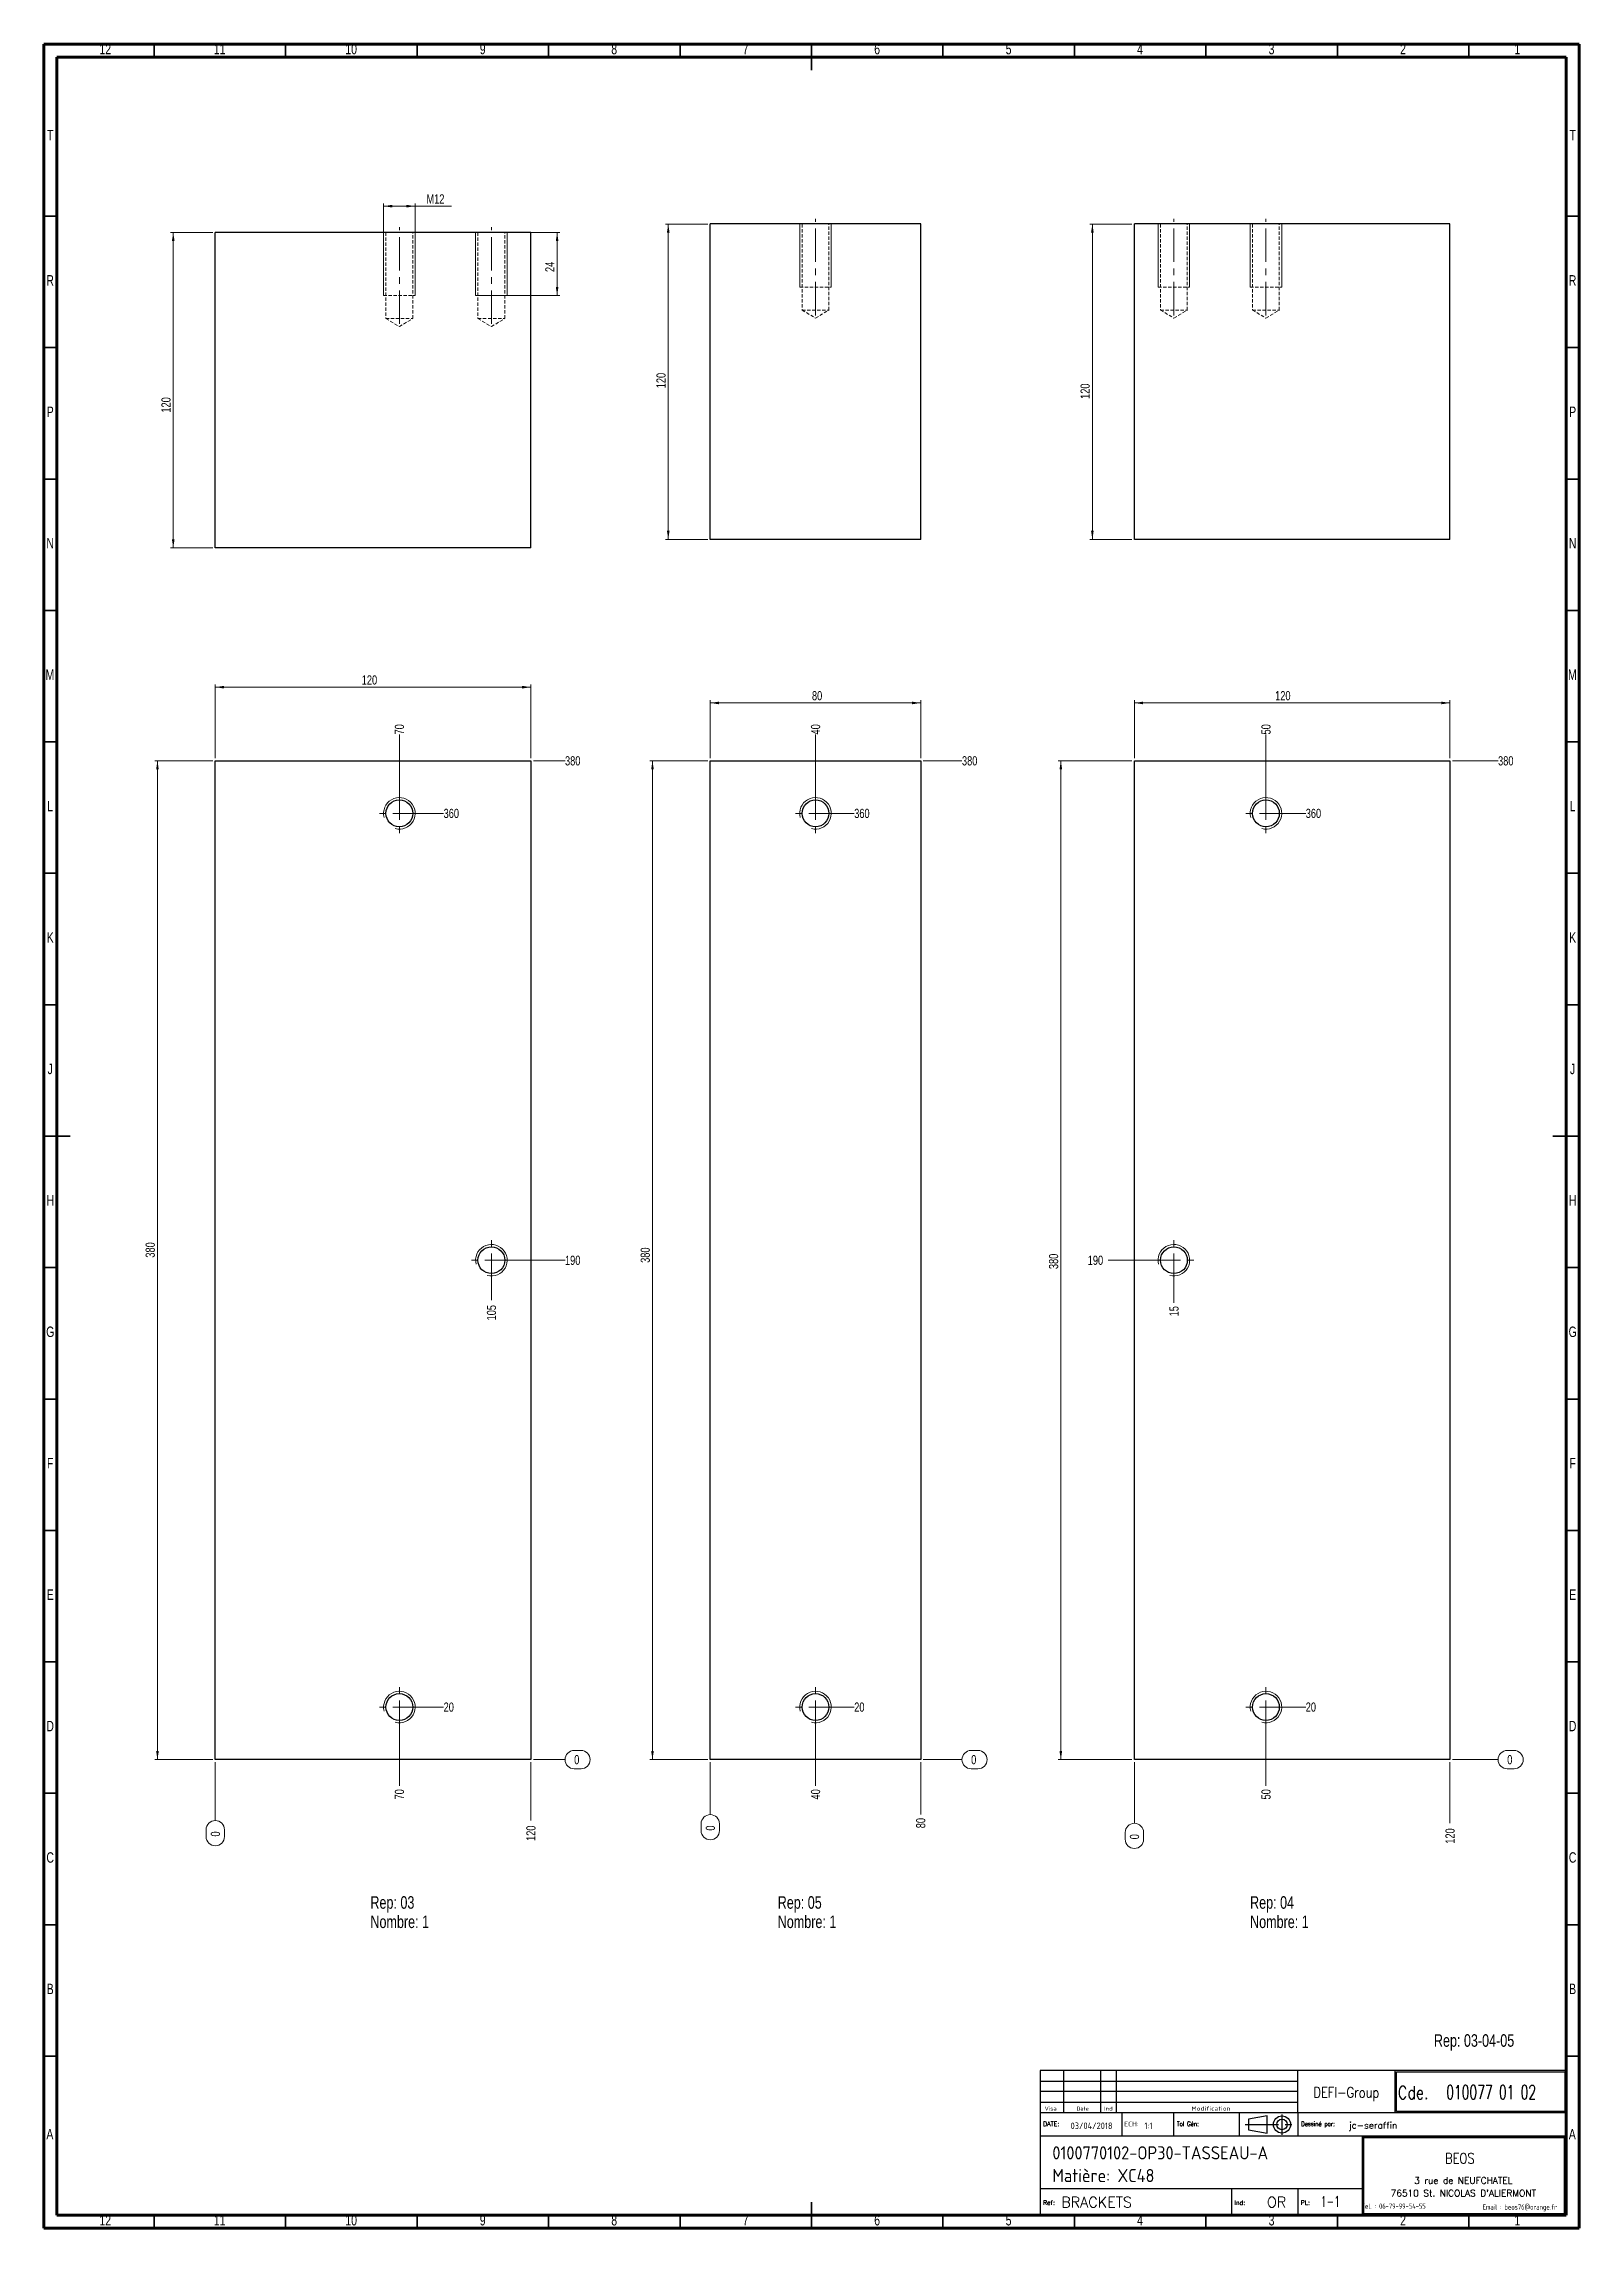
# Model space of a CAD drawing. Header units: millimetres. Extents: x 5 to 589, y 5 to 836.
import ezdxf

# ---------------------------------------------------------------- set-up
doc = ezdxf.new("R2010")
doc.units = ezdxf.units.MM
doc.linetypes.add('CENTERX2', pattern=[20.32, 12.7, -2.54, 2.54, -2.54])
doc.linetypes.add('HIDDEN', pattern=[1.905, 1.27, -0.635])
doc.layers.add('DIMENSIONS', color=176, linetype='Continuous')
doc.styles.add('SLDTEXTSTYLE0', font='TXT', dxfattribs={"width": 0.75})
doc.styles.add('SLDTEXTSTYLE1', font='ISOCP')
doc.styles.add('SLDTEXTSTYLE10', font='ISOCP', dxfattribs={"width": 1.147311})
doc.styles.add('SLDTEXTSTYLE11', font='ISOCP', dxfattribs={"width": 1.385904})
doc.styles.add('SLDTEXTSTYLE12', font='ISOCP', dxfattribs={"width": 1.246461})
doc.styles.add('SLDTEXTSTYLE13', font='ROMAND')
doc.styles.add('SLDTEXTSTYLE2', font='ROMANT', dxfattribs={"width": 0.8})
doc.styles.add('SLDTEXTSTYLE3', font='ISOCP', dxfattribs={"width": 0.8})
doc.styles.add('SLDTEXTSTYLE4', font='ROMANS', dxfattribs={"width": 0.8})
doc.styles.add('SLDTEXTSTYLE5', font='ROMANT')
doc.styles.add('SLDTEXTSTYLE6', font='ROMANS')
doc.styles.add('SLDTEXTSTYLE7', font='ROMANT', dxfattribs={"width": 0.65})
doc.styles.add('SLDTEXTSTYLE8', font='ISOCP', dxfattribs={"width": 1.446157})
doc.styles.add('SLDTEXTSTYLE9', font='ISOCP', dxfattribs={"width": 1.294402})
doc.dimstyles.new('SLDDIMSTYLE0', dxfattribs={"dimtxt": 3.5, "dimasz": 3.302, "dimexe": 0, "dimexo": 0.0625, "dimgap": 0.875, "dimtad": 0, "dimtih": 1, "dimtoh": 1, "dimdec": 0, "dimrnd": 1e-09, "dimdsep": 46, "dimtxsty": 'SLDTEXTSTYLE0', "dimblk1": 'NONE', "dimblk2": 'NONE', "dimsah": 1, "dimcen": 0.09, "dimadec": 0, "dimazin": 2, "dimtfac": 1, "dimtdec": 0, "dimtofl": 0, "dimtmove": 0, "dimatfit": 3, "dimldrblk": 'NONE', "dimfxl": 1, "dimfrac": 2, "dimtolj": 1, "dimtzin": 12, "dimarcsym": 0})
doc.dimstyles.new('SLDDIMSTYLE1', dxfattribs={"dimtxt": 3.5, "dimasz": 3.302, "dimexe": 0, "dimexo": 0.0625, "dimgap": 0.875, "dimtad": 0, "dimtih": 1, "dimtoh": 1, "dimrnd": 1e-09, "dimzin": 12, "dimdsep": 46, "dimtxsty": 'SLDTEXTSTYLE0', "dimblk1": 'NONE', "dimblk2": 'NONE', "dimsah": 1, "dimcen": 0.09, "dimadec": 0, "dimazin": 3, "dimtfac": 1, "dimtofl": 0, "dimtmove": 0, "dimatfit": 3, "dimldrblk": 'NONE', "dimfxl": 1, "dimfrac": 2, "dimtolj": 1, "dimtzin": 12, "dimarcsym": 0})
doc.dimstyles.new('SLDDIMSTYLE2', dxfattribs={"dimtxt": 3.5, "dimasz": 3.302, "dimexe": 0, "dimexo": 0.0625, "dimgap": 0.875, "dimtad": 1, "dimrnd": 1e-09, "dimzin": 12, "dimdsep": 46, "dimtxsty": 'SLDTEXTSTYLE0', "dimsah": 1, "dimcen": 0.09, "dimadec": 0, "dimazin": 3, "dimtfac": 1, "dimtofl": 0, "dimtmove": 0, "dimatfit": 3, "dimfxl": 1, "dimfrac": 2, "dimtolj": 1, "dimtzin": 12, "dimarcsym": 0})

# ---------------------------------------------------------------- blocks, each defined once
blk = doc.blocks.new('SW_NOTE_0')
at = {"color": 0, "linetype": 'Continuous', "lineweight": 0, "char_height": 4.763, "attachment_point": 1, "style": 'SLDTEXTSTYLE0'}
for s, insert in [('Rep: 03', (0, 6.14)), ('Nombre: 1', (0, -1.21))]:
    blk.add_mtext(s, dxfattribs=dict(at, insert=insert))
blk = doc.blocks.new('SW_NOTE_1')
at = {"color": 0, "linetype": 'Continuous', "lineweight": 0, "char_height": 4.763, "attachment_point": 1, "style": 'SLDTEXTSTYLE0'}
for s, insert in [('Rep: 04', (0, 6.14)), ('Nombre: 1', (0, -1.21))]:
    blk.add_mtext(s, dxfattribs=dict(at, insert=insert))
blk = doc.blocks.new('SW_NOTE_2')
at = {"color": 0, "linetype": 'Continuous', "lineweight": 0, "char_height": 4.763, "attachment_point": 1, "style": 'SLDTEXTSTYLE0'}
for s, insert in [('Rep: 05', (0, 6.14)), ('Nombre: 1', (0, -1.21))]:
    blk.add_mtext(s, dxfattribs=dict(at, insert=insert))
blk = doc.blocks.new('_D')
at = {"color": 7, "linetype": 'Continuous', "lineweight": 18}
for p, q in [((70.26, 182.31), (70.26, 160.12)), ((66.77, 154.04), (66.77, 156.63)), ((73.75, 156.63), (73.75, 154.04))]:
    blk.add_line(p, q, dxfattribs=at)
for centre, start, end in [((70.26, 156.63), 0, 180), ((70.26, 154.04), 180, 0)]:
    blk.add_arc(centre, 3.49, start, end, dxfattribs=at)
at = {"color": 7, "linetype": 'Continuous', "lineweight": 18, "insert": (68.53, 154.04), "char_height": 3.5, "attachment_point": 1, "rotation": 90, "style": 'SLDTEXTSTYLE0'}
blk.add_mtext('0', dxfattribs=at)
blk = doc.blocks.new('_None')
blk = doc.blocks.new('_D_1')
at = {"color": 7, "linetype": 'Continuous', "lineweight": 18}
blk.add_line((140.26, 202.31), (140.26, 173.31), dxfattribs=at)
at = {"color": 7, "linetype": 'Continuous', "lineweight": 18, "insert": (138.53, 168.14), "char_height": 3.5, "attachment_point": 1, "rotation": 90, "style": 'SLDTEXTSTYLE0'}
blk.add_mtext('70', dxfattribs=at)
blk = doc.blocks.new('_D_2')
at = {"color": 7, "linetype": 'Continuous', "lineweight": 18}
blk.add_line((140.26, 544.31), (140.26, 573.31), dxfattribs=at)
at = {"color": 7, "linetype": 'Continuous', "lineweight": 18, "insert": (138.53, 573.31), "char_height": 3.5, "attachment_point": 1, "rotation": 90, "style": 'SLDTEXTSTYLE0'}
blk.add_mtext('70', dxfattribs=at)
blk = doc.blocks.new('_D_3')
at = {"color": 7, "linetype": 'Continuous', "lineweight": 18}
blk.add_line((175.26, 372.31), (175.26, 358.15), dxfattribs=at)
at = {"color": 7, "linetype": 'Continuous', "lineweight": 18, "insert": (173.53, 350.39), "char_height": 3.5, "attachment_point": 1, "rotation": 90, "style": 'SLDTEXTSTYLE0'}
blk.add_mtext('105', dxfattribs=at)
blk = doc.blocks.new('_D_4')
at = {"color": 7, "linetype": 'Continuous', "lineweight": 18}
blk.add_line((190.26, 182.31), (190.26, 160.12), dxfattribs=at)
at = {"color": 7, "linetype": 'Continuous', "lineweight": 18, "insert": (188.53, 152.36), "char_height": 3.5, "attachment_point": 1, "rotation": 90, "style": 'SLDTEXTSTYLE0'}
blk.add_mtext('120', dxfattribs=at)
blk = doc.blocks.new('_D_5')
at = {"color": 7, "linetype": 'Continuous', "lineweight": 18}
for p, q in [((191.26, 183.31), (203.26, 183.31)), ((206.75, 186.8), (209.34, 186.8)), ((209.34, 179.82), (206.75, 179.82))]:
    blk.add_line(p, q, dxfattribs=at)
for centre, start, end in [((206.75, 183.31), 90, 270), ((209.34, 183.31), 270, 90)]:
    blk.add_arc(centre, 3.49, start, end, dxfattribs=at)
at = {"color": 7, "linetype": 'Continuous', "lineweight": 18, "insert": (206.75, 185.04), "char_height": 3.5, "attachment_point": 1, "style": 'SLDTEXTSTYLE0'}
blk.add_mtext('0', dxfattribs=at)
blk = doc.blocks.new('_D_6')
at = {"color": 7, "linetype": 'Continuous', "lineweight": 18}
blk.add_line((141.26, 203.31), (157.09, 203.31), dxfattribs=at)
at = {"color": 7, "linetype": 'Continuous', "lineweight": 18, "insert": (157.09, 205.04), "char_height": 3.5, "attachment_point": 1, "style": 'SLDTEXTSTYLE0'}
blk.add_mtext('20', dxfattribs=at)
blk = doc.blocks.new('_D_7')
at = {"color": 7, "linetype": 'Continuous', "lineweight": 18}
blk.add_line((176.26, 373.31), (203.26, 373.31), dxfattribs=at)
at = {"color": 7, "linetype": 'Continuous', "lineweight": 18, "insert": (203.26, 375.04), "char_height": 3.5, "attachment_point": 1, "style": 'SLDTEXTSTYLE0'}
blk.add_mtext('190', dxfattribs=at)
blk = doc.blocks.new('_D_8')
at = {"color": 7, "linetype": 'Continuous', "lineweight": 18}
blk.add_line((141.26, 543.31), (157.09, 543.31), dxfattribs=at)
at = {"color": 7, "linetype": 'Continuous', "lineweight": 18, "insert": (157.09, 545.04), "char_height": 3.5, "attachment_point": 1, "style": 'SLDTEXTSTYLE0'}
blk.add_mtext('360', dxfattribs=at)
blk = doc.blocks.new('_D_9')
at = {"color": 7, "linetype": 'Continuous', "lineweight": 18}
blk.add_line((191.26, 563.31), (203.26, 563.31), dxfattribs=at)
at = {"color": 7, "linetype": 'Continuous', "lineweight": 18, "insert": (203.26, 565.04), "char_height": 3.5, "attachment_point": 1, "style": 'SLDTEXTSTYLE0'}
blk.add_mtext('380', dxfattribs=at)
blk = doc.blocks.new('_D_10')
at = {"color": 7, "linetype": 'Continuous', "lineweight": 18}
for p, q in [((70.26, 564.31), (70.26, 592.31)), ((70.26, 591.31), (190.26, 591.31)), ((190.26, 564.31), (190.26, 592.31))]:
    blk.add_line(p, q, dxfattribs=at)
for points in [[(70.26, 591.31), (73.56, 590.8), (73.56, 591.82)], [(190.26, 591.31), (186.96, 591.82), (186.96, 590.8)]]:
    blk.add_solid(points, dxfattribs=at)
at = {"color": 7, "linetype": 'Continuous', "lineweight": 18, "insert": (125.95, 595.82), "char_height": 3.5, "attachment_point": 1, "style": 'SLDTEXTSTYLE0'}
blk.add_mtext('120', dxfattribs=at)
blk = doc.blocks.new('_D_11')
at = {"color": 7, "linetype": 'Continuous', "lineweight": 18}
for p, q in [((69.26, 563.31), (47.26, 563.31)), ((48.26, 183.31), (48.26, 563.31)), ((69.26, 183.31), (47.26, 183.31))]:
    blk.add_line(p, q, dxfattribs=at)
for points in [[(48.26, 563.31), (47.75, 560.01), (48.77, 560.01)], [(48.26, 183.31), (48.77, 186.61), (47.75, 186.61)]]:
    blk.add_solid(points, dxfattribs=at)
at = {"color": 7, "linetype": 'Continuous', "lineweight": 18, "insert": (43.75, 374.27), "char_height": 3.5, "attachment_point": 1, "rotation": 90, "style": 'SLDTEXTSTYLE0'}
blk.add_mtext('380', dxfattribs=at)
blk = doc.blocks.new('SW_CENTERMARKSYMBOL_0')
at = {"color": 0, "linetype": 'Continuous', "lineweight": 0}
for p, q in [((-5, 0), (-7.6, 0)), ((0, 0), (-2.5, 0)), ((0, 5), (0, 7.6)), ((0, 0), (0, 2.5)), ((0, 0), (0, -2.5)), ((0, 0), (2.5, 0)), ((5, 0), (7.6, 0)), ((0, -5), (0, -7.6))]:
    blk.add_line(p, q, dxfattribs=at)
blk = doc.blocks.new('SW_CENTERMARKSYMBOL_1')
at = {"color": 0, "linetype": 'Continuous', "lineweight": 0}
for p, q in [((-5, 0), (-7.6, 0)), ((0, 0), (-2.5, 0)), ((0, 5), (0, 7.6)), ((0, 0), (0, 2.5)), ((0, 0), (0, -2.5)), ((0, 0), (2.5, 0)), ((5, 0), (7.6, 0)), ((0, -5), (0, -7.6))]:
    blk.add_line(p, q, dxfattribs=at)
blk = doc.blocks.new('SW_CENTERMARKSYMBOL_2')
at = {"color": 0, "linetype": 'Continuous', "lineweight": 0}
for p, q in [((-5, 0), (-7.6, 0)), ((0, 0), (-2.5, 0)), ((0, 5), (0, 7.6)), ((0, 0), (0, 2.5)), ((0, 0), (0, -2.5)), ((0, 0), (2.5, 0)), ((5, 0), (7.6, 0)), ((0, -5), (0, -7.6))]:
    blk.add_line(p, q, dxfattribs=at)
blk = doc.blocks.new('_D_12')
at = {"color": 7, "linetype": 'Continuous', "lineweight": 18}
for p, q in [((419.82, 182.31), (419.82, 159.07)), ((416.33, 152.99), (416.33, 155.58)), ((423.31, 155.58), (423.31, 152.99))]:
    blk.add_line(p, q, dxfattribs=at)
for centre, start, end in [((419.82, 155.58), 0, 180), ((419.82, 152.99), 180, 0)]:
    blk.add_arc(centre, 3.49, start, end, dxfattribs=at)
at = {"color": 7, "linetype": 'Continuous', "lineweight": 18, "insert": (418.09, 152.99), "char_height": 3.5, "attachment_point": 1, "rotation": 90, "style": 'SLDTEXTSTYLE0'}
blk.add_mtext('0', dxfattribs=at)
blk = doc.blocks.new('_D_13')
at = {"color": 7, "linetype": 'Continuous', "lineweight": 18}
blk.add_line((434.82, 372.31), (434.82, 357.11), dxfattribs=at)
at = {"color": 7, "linetype": 'Continuous', "lineweight": 18, "insert": (433.09, 351.94), "char_height": 3.5, "attachment_point": 1, "rotation": 90, "style": 'SLDTEXTSTYLE0'}
blk.add_mtext('15', dxfattribs=at)
blk = doc.blocks.new('_D_14')
at = {"color": 7, "linetype": 'Continuous', "lineweight": 18}
blk.add_line((469.82, 202.31), (469.82, 173.31), dxfattribs=at)
at = {"color": 7, "linetype": 'Continuous', "lineweight": 18, "insert": (468.09, 168.14), "char_height": 3.5, "attachment_point": 1, "rotation": 90, "style": 'SLDTEXTSTYLE0'}
blk.add_mtext('50', dxfattribs=at)
blk = doc.blocks.new('_D_15')
at = {"color": 7, "linetype": 'Continuous', "lineweight": 18}
blk.add_line((469.82, 544.31), (469.82, 573.31), dxfattribs=at)
at = {"color": 7, "linetype": 'Continuous', "lineweight": 18, "insert": (468.09, 573.31), "char_height": 3.5, "attachment_point": 1, "rotation": 90, "style": 'SLDTEXTSTYLE0'}
blk.add_mtext('50', dxfattribs=at)
blk = doc.blocks.new('_D_16')
at = {"color": 7, "linetype": 'Continuous', "lineweight": 18}
blk.add_line((539.82, 182.31), (539.82, 159.07), dxfattribs=at)
at = {"color": 7, "linetype": 'Continuous', "lineweight": 18, "insert": (538.09, 151.31), "char_height": 3.5, "attachment_point": 1, "rotation": 90, "style": 'SLDTEXTSTYLE0'}
blk.add_mtext('120', dxfattribs=at)
blk = doc.blocks.new('_D_17')
at = {"color": 7, "linetype": 'Continuous', "lineweight": 18}
for p, q in [((540.82, 183.31), (558.11, 183.31)), ((561.6, 186.8), (564.19, 186.8)), ((564.19, 179.82), (561.6, 179.82))]:
    blk.add_line(p, q, dxfattribs=at)
for centre, start, end in [((561.6, 183.31), 90, 270), ((564.19, 183.31), 270, 90)]:
    blk.add_arc(centre, 3.49, start, end, dxfattribs=at)
at = {"color": 7, "linetype": 'Continuous', "lineweight": 18, "insert": (561.6, 185.04), "char_height": 3.5, "attachment_point": 1, "style": 'SLDTEXTSTYLE0'}
blk.add_mtext('0', dxfattribs=at)
blk = doc.blocks.new('_D_18')
at = {"color": 7, "linetype": 'Continuous', "lineweight": 18}
blk.add_line((470.82, 203.31), (484.96, 203.31), dxfattribs=at)
at = {"color": 7, "linetype": 'Continuous', "lineweight": 18, "insert": (484.96, 205.04), "char_height": 3.5, "attachment_point": 1, "style": 'SLDTEXTSTYLE0'}
blk.add_mtext('20', dxfattribs=at)
blk = doc.blocks.new('_D_19')
at = {"color": 7, "linetype": 'Continuous', "lineweight": 18}
blk.add_line((433.82, 373.31), (409.82, 373.31), dxfattribs=at)
at = {"color": 7, "linetype": 'Continuous', "lineweight": 18, "insert": (402.06, 375.04), "char_height": 3.5, "attachment_point": 1, "style": 'SLDTEXTSTYLE0'}
blk.add_mtext('190', dxfattribs=at)
blk = doc.blocks.new('_D_20')
at = {"color": 7, "linetype": 'Continuous', "lineweight": 18}
blk.add_line((470.82, 543.31), (484.96, 543.31), dxfattribs=at)
at = {"color": 7, "linetype": 'Continuous', "lineweight": 18, "insert": (484.96, 545.04), "char_height": 3.5, "attachment_point": 1, "style": 'SLDTEXTSTYLE0'}
blk.add_mtext('360', dxfattribs=at)
blk = doc.blocks.new('_D_21')
at = {"color": 7, "linetype": 'Continuous', "lineweight": 18}
blk.add_line((540.82, 563.31), (558.11, 563.31), dxfattribs=at)
at = {"color": 7, "linetype": 'Continuous', "lineweight": 18, "insert": (558.11, 565.04), "char_height": 3.5, "attachment_point": 1, "style": 'SLDTEXTSTYLE0'}
blk.add_mtext('380', dxfattribs=at)
blk = doc.blocks.new('_D_22')
at = {"color": 7, "linetype": 'Continuous', "lineweight": 18}
for p, q in [((419.82, 564.31), (419.82, 586.31)), ((419.82, 585.31), (539.82, 585.31)), ((539.82, 564.31), (539.82, 586.31))]:
    blk.add_line(p, q, dxfattribs=at)
for points in [[(419.82, 585.31), (423.12, 584.8), (423.12, 585.82)], [(539.82, 585.31), (536.52, 585.82), (536.52, 584.8)]]:
    blk.add_solid(points, dxfattribs=at)
at = {"color": 7, "linetype": 'Continuous', "lineweight": 18, "insert": (473.33, 589.82), "char_height": 3.5, "attachment_point": 1, "style": 'SLDTEXTSTYLE0'}
blk.add_mtext('120', dxfattribs=at)
blk = doc.blocks.new('_D_23')
at = {"color": 7, "linetype": 'Continuous', "lineweight": 18}
for p, q in [((418.82, 563.31), (390.82, 563.31)), ((391.82, 183.31), (391.82, 563.31)), ((418.82, 183.31), (390.82, 183.31))]:
    blk.add_line(p, q, dxfattribs=at)
for points in [[(391.82, 563.31), (391.31, 560.01), (392.33, 560.01)], [(391.82, 183.31), (392.33, 186.61), (391.31, 186.61)]]:
    blk.add_solid(points, dxfattribs=at)
at = {"color": 7, "linetype": 'Continuous', "lineweight": 18, "insert": (387.31, 369.93), "char_height": 3.5, "attachment_point": 1, "rotation": 90, "style": 'SLDTEXTSTYLE0'}
blk.add_mtext('380', dxfattribs=at)
blk = doc.blocks.new('SW_CENTERMARKSYMBOL_3')
at = {"color": 0, "linetype": 'Continuous', "lineweight": 0}
for p, q in [((-5, 0), (-7.6, 0)), ((0, 0), (-2.5, 0)), ((0, 5), (0, 7.6)), ((0, 0), (0, 2.5)), ((0, 0), (0, -2.5)), ((0, 0), (2.5, 0)), ((5, 0), (7.6, 0)), ((0, -5), (0, -7.6))]:
    blk.add_line(p, q, dxfattribs=at)
blk = doc.blocks.new('SW_CENTERMARKSYMBOL_4')
at = {"color": 0, "linetype": 'Continuous', "lineweight": 0}
for p, q in [((-5, 0), (-7.6, 0)), ((0, 0), (-2.5, 0)), ((0, 5), (0, 7.6)), ((0, 0), (0, 2.5)), ((0, 0), (0, -2.5)), ((0, 0), (2.5, 0)), ((5, 0), (7.6, 0)), ((0, -5), (0, -7.6))]:
    blk.add_line(p, q, dxfattribs=at)
blk = doc.blocks.new('SW_CENTERMARKSYMBOL_5')
at = {"color": 0, "linetype": 'Continuous', "lineweight": 0}
for p, q in [((-5, 0), (-7.6, 0)), ((0, 0), (-2.5, 0)), ((0, 5), (0, 7.6)), ((0, 0), (0, 2.5)), ((0, 0), (0, -2.5)), ((0, 0), (2.5, 0)), ((5, 0), (7.6, 0)), ((0, -5), (0, -7.6))]:
    blk.add_line(p, q, dxfattribs=at)
blk = doc.blocks.new('_D_24')
at = {"color": 7, "linetype": 'Continuous', "lineweight": 18}
for p, q in [((258.52, 182.31), (258.52, 162.38)), ((255.04, 156.3), (255.04, 158.89)), ((262.01, 158.89), (262.01, 156.3))]:
    blk.add_line(p, q, dxfattribs=at)
for centre, start, end in [((258.52, 158.89), 0, 180), ((258.52, 156.3), 180, 0)]:
    blk.add_arc(centre, 3.49, start, end, dxfattribs=at)
at = {"color": 7, "linetype": 'Continuous', "lineweight": 18, "insert": (256.79, 156.3), "char_height": 3.5, "attachment_point": 1, "rotation": 90, "style": 'SLDTEXTSTYLE0'}
blk.add_mtext('0', dxfattribs=at)
blk = doc.blocks.new('_D_25')
at = {"color": 7, "linetype": 'Continuous', "lineweight": 18}
blk.add_line((298.52, 202.31), (298.52, 173.31), dxfattribs=at)
at = {"color": 7, "linetype": 'Continuous', "lineweight": 18, "insert": (296.79, 168.14), "char_height": 3.5, "attachment_point": 1, "rotation": 90, "style": 'SLDTEXTSTYLE0'}
blk.add_mtext('40', dxfattribs=at)
blk = doc.blocks.new('_D_26')
at = {"color": 7, "linetype": 'Continuous', "lineweight": 18}
blk.add_line((298.52, 544.31), (298.52, 573.31), dxfattribs=at)
at = {"color": 7, "linetype": 'Continuous', "lineweight": 18, "insert": (296.79, 573.31), "char_height": 3.5, "attachment_point": 1, "rotation": 90, "style": 'SLDTEXTSTYLE0'}
blk.add_mtext('40', dxfattribs=at)
blk = doc.blocks.new('_D_27')
at = {"color": 7, "linetype": 'Continuous', "lineweight": 18}
blk.add_line((338.52, 182.31), (338.52, 162.38), dxfattribs=at)
at = {"color": 7, "linetype": 'Continuous', "lineweight": 18, "insert": (336.79, 157.2), "char_height": 3.5, "attachment_point": 1, "rotation": 90, "style": 'SLDTEXTSTYLE0'}
blk.add_mtext('80', dxfattribs=at)
blk = doc.blocks.new('_D_28')
at = {"color": 7, "linetype": 'Continuous', "lineweight": 18}
for p, q in [((339.52, 183.31), (354.23, 183.31)), ((357.72, 186.8), (360.3, 186.8)), ((360.3, 179.82), (357.72, 179.82))]:
    blk.add_line(p, q, dxfattribs=at)
for centre, start, end in [((357.72, 183.31), 90, 270), ((360.3, 183.31), 270, 90)]:
    blk.add_arc(centre, 3.49, start, end, dxfattribs=at)
at = {"color": 7, "linetype": 'Continuous', "lineweight": 18, "insert": (357.72, 185.04), "char_height": 3.5, "attachment_point": 1, "style": 'SLDTEXTSTYLE0'}
blk.add_mtext('0', dxfattribs=at)
blk = doc.blocks.new('_D_29')
at = {"color": 7, "linetype": 'Continuous', "lineweight": 18}
blk.add_line((299.52, 203.31), (313.24, 203.31), dxfattribs=at)
at = {"color": 7, "linetype": 'Continuous', "lineweight": 18, "insert": (313.24, 205.04), "char_height": 3.5, "attachment_point": 1, "style": 'SLDTEXTSTYLE0'}
blk.add_mtext('20', dxfattribs=at)
blk = doc.blocks.new('_D_30')
at = {"color": 7, "linetype": 'Continuous', "lineweight": 18}
blk.add_line((299.52, 543.31), (313.24, 543.31), dxfattribs=at)
at = {"color": 7, "linetype": 'Continuous', "lineweight": 18, "insert": (313.24, 545.04), "char_height": 3.5, "attachment_point": 1, "style": 'SLDTEXTSTYLE0'}
blk.add_mtext('360', dxfattribs=at)
blk = doc.blocks.new('_D_31')
at = {"color": 7, "linetype": 'Continuous', "lineweight": 18}
blk.add_line((339.52, 563.31), (354.23, 563.31), dxfattribs=at)
at = {"color": 7, "linetype": 'Continuous', "lineweight": 18, "insert": (354.23, 565.04), "char_height": 3.5, "attachment_point": 1, "style": 'SLDTEXTSTYLE0'}
blk.add_mtext('380', dxfattribs=at)
blk = doc.blocks.new('_D_32')
at = {"color": 7, "linetype": 'Continuous', "lineweight": 18}
for p, q in [((258.52, 564.31), (258.52, 586.31)), ((258.52, 585.31), (338.52, 585.31)), ((338.52, 564.31), (338.52, 586.31))]:
    blk.add_line(p, q, dxfattribs=at)
for points in [[(258.52, 585.31), (261.83, 584.8), (261.83, 585.82)], [(338.52, 585.31), (335.22, 585.82), (335.22, 584.8)]]:
    blk.add_solid(points, dxfattribs=at)
at = {"color": 7, "linetype": 'Continuous', "lineweight": 18, "insert": (297.18, 589.82), "char_height": 3.5, "attachment_point": 1, "style": 'SLDTEXTSTYLE0'}
blk.add_mtext('80', dxfattribs=at)
blk = doc.blocks.new('_D_33')
at = {"color": 7, "linetype": 'Continuous', "lineweight": 18}
for p, q in [((257.52, 563.31), (235.52, 563.31)), ((236.52, 183.31), (236.52, 563.31)), ((257.52, 183.31), (235.52, 183.31))]:
    blk.add_line(p, q, dxfattribs=at)
for points in [[(236.52, 563.31), (236.02, 560.01), (237.03, 560.01)], [(236.52, 183.31), (237.03, 186.61), (236.02, 186.61)]]:
    blk.add_solid(points, dxfattribs=at)
at = {"color": 7, "linetype": 'Continuous', "lineweight": 18, "insert": (232.01, 372.3), "char_height": 3.5, "attachment_point": 1, "rotation": 90, "style": 'SLDTEXTSTYLE0'}
blk.add_mtext('380', dxfattribs=at)
blk = doc.blocks.new('SW_CENTERMARKSYMBOL_6')
at = {"color": 0, "linetype": 'Continuous', "lineweight": 0}
for p, q in [((-5, 0), (-7.6, 0)), ((0, 0), (-2.5, 0)), ((0, 5), (0, 7.6)), ((0, 0), (0, 2.5)), ((0, 0), (0, -2.5)), ((0, 0), (2.5, 0)), ((5, 0), (7.6, 0)), ((0, -5), (0, -7.6))]:
    blk.add_line(p, q, dxfattribs=at)
blk = doc.blocks.new('SW_CENTERMARKSYMBOL_7')
at = {"color": 0, "linetype": 'Continuous', "lineweight": 0}
for p, q in [((-5, 0), (-7.6, 0)), ((0, 0), (-2.5, 0)), ((0, 5), (0, 7.6)), ((0, 0), (0, 2.5)), ((0, 0), (0, -2.5)), ((0, 0), (2.5, 0)), ((5, 0), (7.6, 0)), ((0, -5), (0, -7.6))]:
    blk.add_line(p, q, dxfattribs=at)
blk = doc.blocks.new('_D_34')
at = {"color": 7, "linetype": 'Continuous', "lineweight": 18}
for p, q in [((257.52, 767.52), (241.52, 767.52)), ((242.52, 647.52), (242.52, 767.52)), ((257.52, 647.52), (241.52, 647.52))]:
    blk.add_line(p, q, dxfattribs=at)
for points in [[(242.52, 767.52), (242.02, 764.22), (243.03, 764.22)], [(242.52, 647.52), (243.03, 650.82), (242.02, 650.82)]]:
    blk.add_solid(points, dxfattribs=at)
at = {"color": 7, "linetype": 'Continuous', "lineweight": 18, "insert": (238.01, 705.04), "char_height": 3.5, "attachment_point": 1, "rotation": 90, "style": 'SLDTEXTSTYLE0'}
blk.add_mtext('120', dxfattribs=at)
blk = doc.blocks.new('_D_35')
at = {"color": 7, "linetype": 'Continuous', "lineweight": 18}
for p, q in [((134.26, 741.31), (134.26, 775.31)), ((134.26, 774.31), (146.26, 774.31)), ((146.26, 741.31), (146.26, 775.31)), ((146.26, 774.31), (160.03, 774.31))]:
    blk.add_line(p, q, dxfattribs=at)
for points in [[(134.26, 774.31), (137.56, 773.8), (137.56, 774.81)], [(146.26, 774.31), (142.96, 774.81), (142.96, 773.8)]]:
    blk.add_solid(points, dxfattribs=at)
at = {"color": 7, "linetype": 'Continuous', "lineweight": 18, "insert": (150.57, 778.82), "char_height": 3.5, "attachment_point": 1, "style": 'SLDTEXTSTYLE0'}
blk.add_mtext('M12', dxfattribs=at)
blk = doc.blocks.new('_D_36')
at = {"color": 7, "linetype": 'Continuous', "lineweight": 18}
for p, q in [((170.26, 764.31), (201.26, 764.31)), ((200.26, 764.31), (200.26, 740.31)), ((170.26, 740.31), (201.26, 740.31))]:
    blk.add_line(p, q, dxfattribs=at)
for points in [[(200.26, 764.31), (199.75, 761), (200.77, 761)], [(200.26, 740.31), (200.77, 743.61), (199.75, 743.61)]]:
    blk.add_solid(points, dxfattribs=at)
at = {"color": 7, "linetype": 'Continuous', "lineweight": 18, "insert": (195.75, 749.25), "char_height": 3.5, "attachment_point": 1, "rotation": 90, "style": 'SLDTEXTSTYLE0'}
blk.add_mtext('24', dxfattribs=at)
blk = doc.blocks.new('_D_37')
at = {"color": 7, "linetype": 'Continuous', "lineweight": 18}
for p, q in [((69.26, 764.31), (53.26, 764.31)), ((54.26, 644.31), (54.26, 764.31)), ((69.26, 644.31), (53.26, 644.31))]:
    blk.add_line(p, q, dxfattribs=at)
for points in [[(54.26, 764.31), (53.75, 761), (54.77, 761)], [(54.26, 644.31), (54.77, 647.61), (53.75, 647.61)]]:
    blk.add_solid(points, dxfattribs=at)
at = {"color": 7, "linetype": 'Continuous', "lineweight": 18, "insert": (49.75, 695.76), "char_height": 3.5, "attachment_point": 1, "rotation": 90, "style": 'SLDTEXTSTYLE0'}
blk.add_mtext('120', dxfattribs=at)
blk = doc.blocks.new('_D_38')
at = {"color": 7, "linetype": 'Continuous', "lineweight": 18}
for p, q in [((418.82, 767.52), (402.82, 767.52)), ((403.82, 647.52), (403.82, 767.52)), ((418.82, 647.52), (402.82, 647.52))]:
    blk.add_line(p, q, dxfattribs=at)
for points in [[(403.82, 767.52), (403.31, 764.22), (404.33, 764.22)], [(403.82, 647.52), (404.33, 650.82), (403.31, 650.82)]]:
    blk.add_solid(points, dxfattribs=at)
at = {"color": 7, "linetype": 'Continuous', "lineweight": 18, "insert": (399.31, 700.98), "char_height": 3.5, "attachment_point": 1, "rotation": 90, "style": 'SLDTEXTSTYLE0'}
blk.add_mtext('120', dxfattribs=at)

msp = doc.modelspace()

# ---------------------------------------------------------------- linework, layer by layer
at = {"color": 7, "linetype": 'Continuous', "lineweight": 70}
for p, q in [((5, 5), (5, 836)), ((5, 836), (589, 836)), ((589, 836), (589, 5)), ((10, 10), (10, 831)), ((10, 831), (584, 831)), ((584, 831), (584, 10)), ((584, 10), (10, 10)), ((589, 5), (5, 5))]:
    msp.add_line(p, q, dxfattribs=at)
at = {"color": 7, "linetype": 'Continuous', "lineweight": 35}
for p, q in [((47, 831), (47, 836)), ((97, 831), (97, 836)), ((147, 831), (147, 836)), ((197, 831), (197, 836)), ((247, 831), (247, 836)), ((297, 836.001), (297, 825.999)), ((297, 831), (297, 836)), ((347, 831), (347, 836)), ((397, 831), (397, 836)), ((447, 831), (447, 836)), ((497, 831), (497, 836)), ((547, 831), (547, 836)), ((10, 770.5), (5, 770.5)), ((584, 770.5), (589, 770.5)), ((10, 720.5), (5, 720.5)), ((584, 720.5), (589, 720.5)), ((10, 670.5), (5, 670.5)), ((584, 670.5), (589, 670.5)), ((10, 620.5), (5, 620.5)), ((584, 620.5), (589, 620.5)), ((10, 570.5), (5, 570.5)), ((584, 570.5), (589, 570.5)), ((10, 520.5), (5, 520.5)), ((584, 520.5), (589, 520.5)), ((10, 470.5), (5, 470.5)), ((584, 470.5), (589, 470.5)), ((4.999, 420.5), (15.001, 420.5)), ((10, 420.5), (5, 420.5)), ((589.001, 420.5), (578.999, 420.5)), ((584, 420.5), (589, 420.5)), ((10, 370.5), (5, 370.5)), ((584, 370.5), (589, 370.5)), ((10, 320.5), (5, 320.5)), ((584, 320.5), (589, 320.5)), ((10, 270.5), (5, 270.5)), ((584, 270.5), (589, 270.5)), ((10, 220.5), (5, 220.5)), ((584, 220.5), (589, 220.5)), ((10, 170.5), (5, 170.5)), ((584, 170.5), (589, 170.5)), ((10, 120.5), (5, 120.5)), ((584, 120.5), (589, 120.5)), ((10, 70.5), (5, 70.5)), ((584, 70.5), (589, 70.5)), ((47, 10), (47, 5)), ((97, 10), (97, 5)), ((147, 10), (147, 5)), ((197, 10), (197, 5)), ((247, 10), (247, 5)), ((297, 4.999), (297, 15.001)), ((297, 10), (297, 5)), ((347, 10), (347, 5)), ((397, 10), (397, 5)), ((447, 10), (447, 5)), ((497, 10), (497, 5)), ((547, 10), (547, 5))]:
    msp.add_line(p, q, dxfattribs=at)
at = {"color": 7, "linetype": 'CENTERX2', "lineweight": 18}
for p, q in [((140.26, 729.556), (140.26, 766.306)), ((175.26, 729.556), (175.26, 766.306)), ((298.525, 732.773), (298.525, 769.523)), ((434.82, 732.773), (434.82, 769.523)), ((469.82, 732.773), (469.82, 769.523))]:
    msp.add_line(p, q, dxfattribs=at)
at = {"color": 7, "linetype": 'Continuous', "lineweight": 25}
for p, q in [((258.525, 647.523), (258.525, 767.523)), ((338.525, 767.523), (258.525, 767.523)), ((338.525, 647.523), (338.525, 767.523)), ((419.82, 647.523), (419.82, 767.523)), ((539.82, 767.523), (419.82, 767.523)), ((539.82, 647.523), (539.82, 767.523)), ((70.26, 644.306), (70.26, 764.306)), ((190.26, 764.306), (70.26, 764.306)), ((190.26, 644.306), (190.26, 764.306)), ((190.26, 644.306), (70.26, 644.306)), ((338.525, 647.523), (258.525, 647.523)), ((539.82, 647.523), (419.82, 647.523)), ((70.26, 183.309), (70.26, 563.309)), ((70.26, 563.309), (190.26, 563.309)), ((190.26, 563.309), (190.26, 183.309)), ((258.525, 183.309), (258.525, 563.309)), ((258.525, 563.309), (338.525, 563.309)), ((338.525, 563.309), (338.525, 183.309)), ((419.82, 563.309), (539.82, 563.309)), ((419.82, 183.309), (419.82, 563.309)), ((539.82, 563.309), (539.82, 183.309)), ((190.26, 183.309), (70.26, 183.309)), ((338.525, 183.309), (258.525, 183.309)), ((539.82, 183.309), (419.82, 183.309))]:
    msp.add_line(p, q, dxfattribs=at)
at = {"color": 7, "linetype": 'Continuous', "lineweight": 18}
for p, q in [((292.525, 767.523), (292.525, 743.523)), ((292.525, 767.523), (292.525, 743.523)), ((304.525, 767.523), (304.525, 743.523)), ((304.525, 767.523), (304.525, 743.523)), ((428.82, 767.523), (428.82, 743.523)), ((440.82, 767.523), (440.82, 743.523)), ((463.82, 767.523), (463.82, 743.523)), ((463.82, 767.523), (463.82, 743.523)), ((475.82, 767.523), (475.82, 743.523)), ((475.82, 767.523), (475.82, 743.523)), ((134.26, 764.306), (134.26, 740.306)), ((134.26, 764.306), (134.26, 740.306)), ((146.26, 764.306), (146.26, 740.306)), ((146.26, 764.306), (146.26, 740.306)), ((169.26, 764.306), (169.26, 740.306)), ((181.26, 764.306), (181.26, 740.306))]:
    msp.add_line(p, q, dxfattribs=at)
at = {"color": 7, "linetype": 'HIDDEN', "lineweight": 18}
for p, q in [((293.425, 767.523), (293.425, 734.773)), ((303.625, 734.773), (303.625, 767.523)), ((429.72, 767.523), (429.72, 734.773)), ((439.92, 734.773), (439.92, 767.523)), ((464.72, 767.523), (464.72, 734.773)), ((474.92, 734.773), (474.92, 767.523)), ((135.16, 764.306), (135.16, 731.556)), ((145.36, 731.556), (145.36, 764.306)), ((170.16, 764.306), (170.16, 731.556)), ((180.36, 731.556), (180.36, 764.306)), ((134.26, 740.306), (146.26, 740.306)), ((134.26, 740.306), (146.26, 740.306)), ((169.26, 740.306), (181.26, 740.306)), ((292.525, 743.523), (304.525, 743.523)), ((292.525, 743.523), (304.525, 743.523)), ((428.82, 743.523), (440.82, 743.523)), ((463.82, 743.523), (475.82, 743.523)), ((463.82, 743.523), (475.82, 743.523)), ((135.16, 731.556), (145.36, 731.556)), ((135.16, 731.556), (140.26, 728.492)), ((140.26, 728.492), (145.36, 731.556)), ((170.16, 731.556), (180.36, 731.556)), ((170.16, 731.556), (175.26, 728.492)), ((175.26, 728.492), (180.36, 731.556)), ((293.425, 734.773), (303.625, 734.773)), ((293.425, 734.773), (298.525, 731.709)), ((298.525, 731.709), (303.625, 734.773)), ((429.72, 734.773), (439.92, 734.773)), ((429.72, 734.773), (434.82, 731.709)), ((434.82, 731.709), (439.92, 734.773)), ((464.72, 734.773), (474.92, 734.773)), ((464.72, 734.773), (469.82, 731.709)), ((469.82, 731.709), (474.92, 734.773))]:
    msp.add_line(p, q, dxfattribs=at)
at = {"color": 7, "linetype": 'Continuous', "lineweight": 25}
for centre in [(140.26, 543.309), (298.525, 543.309), (469.82, 543.309), (175.26, 373.309), (434.82, 373.309), (140.26, 203.309), (298.525, 203.309), (469.82, 203.309)]:
    msp.add_circle(centre, 5.1, dxfattribs=at)
at = {"color": 7, "linetype": 'Continuous', "lineweight": 18}
for centre in [(140.26, 543.309), (298.525, 543.309), (469.82, 543.309), (175.26, 373.309), (434.82, 373.309), (140.26, 203.309), (298.525, 203.309), (469.82, 203.309)]:
    msp.add_arc(centre, 6, 255, 195, dxfattribs=at)
at = {"layer": 'DIMENSIONS', "color": 3}
for p, q in [((482, 65), (384, 65)), ((384, 61), (482, 61)), ((393, 49), (393, 65)), ((407, 49), (407, 65)), ((413, 49), (413, 65)), ((482, 57), (384, 57)), ((384, 53), (482, 53))]:
    msp.add_line(p, q, dxfattribs=at)
at = {"layer": 'DIMENSIONS', "color": 6}
for p, q in [((384, 65), (384, 10)), ((584, 10), (584, 65)), ((584, 40), (506.384, 40)), ((506.384, 40), (506.384, 10)), ((583.8, 39.8), (506.584, 39.8)), ((506.584, 39.8), (506.584, 10.2)), ((583.6, 39.6), (506.784, 39.6)), ((506.784, 39.6), (506.784, 10.4)), ((583.4, 39.4), (506.984, 39.4)), ((506.984, 39.4), (506.984, 10.6)), ((583.4, 10.6), (583.4, 39.4)), ((583.6, 10.4), (583.6, 39.6)), ((583.8, 10.2), (583.8, 39.8)), ((384, 10), (584, 10)), ((506.584, 10.2), (583.8, 10.2)), ((506.784, 10.4), (583.6, 10.4)), ((506.984, 10.6), (583.4, 10.6))]:
    msp.add_line(p, q, dxfattribs=at)
at = {"layer": 'DIMENSIONS', "color": 1}
for p, q in [((584, 65), (482, 65)), ((482, 49), (482, 65)), ((519, 49), (519, 65)), ((519.5, 49.5), (519.5, 64.5)), ((519.5, 64.5), (583.5, 64.5)), ((583.5, 64.5), (583.5, 49.5)), ((384, 49), (584, 49)), ((415, 49), (415, 40)), ((434.731, 49), (434.731, 40)), ((459.62, 49), (459.62, 40)), ((482, 49), (482, 40)), ((583.5, 49.5), (519.5, 49.5)), ((506.384, 40), (384, 40)), ((506.384, 20), (384, 20)), ((456.792, 20), (456.792, 10)), ((482, 20), (482, 10))]:
    msp.add_line(p, q, dxfattribs=at)
at = {"layer": 'DIMENSIONS'}
for p, q in [((519.5, 49.5), (519.5, 64.5)), ((519.5, 64.5), (583.5, 64.5)), ((583.5, 64.5), (583.5, 49.5)), ((583.5, 49.5), (519.5, 49.5))]:
    msp.add_line(p, q, dxfattribs=at)
at = {"layer": 'DIMENSIONS', "color": 3, "linetype": 'CENTERX2'}
for p, q in [((461.946, 44.5), (480.201, 44.5)), ((475.934, 48.348), (475.934, 40.513))]:
    msp.add_line(p, q, dxfattribs=at)
at = {"layer": 'DIMENSIONS', "color": 7}
for p, q in [((470.244, 47.75), (463.244, 46.5)), ((463.244, 46.5), (463.244, 42.5)), ((463.244, 42.5), (470.244, 41.25)), ((470.244, 41.25), (470.244, 47.75))]:
    msp.add_line(p, q, dxfattribs=at)
for radius in [3.25, 2]:
    msp.add_circle((475.934, 44.5), radius, dxfattribs=at)

# ---------------------------------------------------------------- block references
at = {"color": 7, "linetype": 'Continuous', "lineweight": 0}
for name, p in [('SW_CENTERMARKSYMBOL_2', (140.26, 543.309)), ('SW_CENTERMARKSYMBOL_7', (298.525, 543.309)), ('SW_CENTERMARKSYMBOL_5', (469.82, 543.309)), ('SW_CENTERMARKSYMBOL_1', (175.26, 373.309)), ('SW_CENTERMARKSYMBOL_4', (434.82, 373.309)), ('SW_CENTERMARKSYMBOL_0', (140.26, 203.309)), ('SW_CENTERMARKSYMBOL_6', (298.525, 203.309)), ('SW_CENTERMARKSYMBOL_3', (469.82, 203.309)), ('SW_NOTE_0', (129.246, 125.203)), ('SW_NOTE_2', (284.153, 125.203)), ('SW_NOTE_1', (463.796, 125.203))]:
    msp.add_blockref(name, p, dxfattribs=at)

# ---------------------------------------------------------------- texts
at = {"color": 7, "linetype": 'Continuous', "lineweight": 0, "style": 'SLDTEXTSTYLE0'}
for s, insert, char_height, attachment_point in [('12', (28.42, 836.06), 3.9688, 2), ('11', (71.92, 836.06), 3.9688, 2), ('10', (121.92, 836.06), 3.9688, 2), ('9', (171.96, 836.06), 3.969, 2), ('8', (221.96, 836.06), 3.969, 2), ('7', (271.96, 836.06), 3.969, 2), ('6', (321.96, 836.06), 3.969, 2), ('5', (371.96, 836.06), 3.969, 2), ('4', (421.96, 836.06), 3.969, 2), ('3', (471.96, 836.06), 3.969, 2), ('2', (521.96, 836.06), 3.969, 2), ('1', (565.46, 836.06), 3.969, 2), ('T', (7.488, 803.31), 3.969, 2), ('T', (586.488, 803.31), 3.969, 2), ('R', (7.444, 748.06), 3.969, 2), ('R', (586.444, 748.06), 3.969, 2), ('P', (7.485, 698.06), 3.969, 2), ('P', (586.485, 698.06), 3.969, 2), ('N', (7.464, 648.06), 3.969, 2), ('N', (586.464, 648.06), 3.969, 2), ('M', (7.362, 598.06), 3.969, 2), ('M', (586.362, 598.06), 3.969, 2), ('L', (7.455, 548.06), 3.969, 2), ('L', (586.455, 548.06), 3.969, 2), ('K', (7.489, 498.06), 3.969, 2), ('K', (586.489, 498.06), 3.969, 2), ('J', (7.465, 448.06), 3.969, 2), ('J', (586.465, 448.06), 3.969, 2), ('H', (7.49, 398.06), 3.969, 2), ('H', (586.49, 398.06), 3.969, 2), ('G', (7.487, 348.06), 3.969, 2), ('G', (586.487, 348.06), 3.969, 2), ('F', (7.458, 298.06), 3.969, 2), ('F', (586.458, 298.06), 3.969, 2), ('E', (7.508, 248.06), 3.969, 2), ('E', (586.508, 248.06), 3.969, 2), ('D', (7.453, 198.06), 3.969, 2), ('D', (586.453, 198.06), 3.969, 2), ('C', (7.459, 148.06), 3.969, 2), ('C', (586.459, 148.06), 3.969, 2), ('B', (7.471, 98.06), 3.969, 2), ('B', (586.471, 98.06), 3.969, 2), ('Rep: 03-04-05', (533.716, 78.829), 4.7625, 1), ('A', (7.34, 42.81), 3.969, 2), ('A', (586.34, 42.81), 3.969, 2), ('12', (28.42, 10.06), 3.9688, 2), ('11', (71.92, 10.06), 3.9688, 2), ('10', (121.92, 10.06), 3.9688, 2), ('9', (171.96, 10.06), 3.969, 2), ('8', (221.96, 10.06), 3.969, 2), ('7', (271.96, 10.06), 3.969, 2), ('6', (321.96, 10.06), 3.969, 2), ('5', (371.96, 10.06), 3.969, 2), ('4', (421.96, 10.06), 3.969, 2), ('3', (471.96, 10.06), 3.969, 2), ('2', (521.96, 10.06), 3.969, 2), ('1', (565.46, 10.06), 3.969, 2)]:
    msp.add_mtext(s, dxfattribs=dict(at, insert=insert, char_height=char_height, attachment_point=attachment_point))
at = {"layer": 'DIMENSIONS'}
for s, insert, char_height, attachment_point, style in [('DEFI-Group', (500.42, 58.701), 4, 2, 'SLDTEXTSTYLE2'), ('Cde.', (520, 59.126), 5, 1, 'SLDTEXTSTYLE2'), ('010077 01 02', (538.377, 59.44), 5.29167, 1, 'SLDTEXTSTYLE7'), ('Visa', (385.655, 51.348), 1.5671, 1, 'SLDTEXTSTYLE12'), ('Date', (397.824, 51.283), 1.4924, 1, 'SLDTEXTSTYLE10'), ('Ind', (408.254, 51.283), 1.4924, 1, 'SLDTEXTSTYLE11'), ('Modification', (441.489, 51.348), 1.56705, 1, 'SLDTEXTSTYLE8'), ('DATE:', (385.034, 45.598), 1.7277, 1, 'SLDTEXTSTYLE6'), ('03/04/2018', (395.533, 45.253), 2.5, 1, 'SLDTEXTSTYLE1'), ('ECH:', (415.911, 45.56), 1.8141, 1, 'SLDTEXTSTYLE9'), ('1:1', (423.62, 45.24), 2.5, 1, 'SLDTEXTSTYLE1'), ('Tol Gén:', (435.952, 45.598), 1.7277, 1, 'SLDTEXTSTYLE4'), ('Dessiné par:', (483.221, 45.598), 1.72768, 1, 'SLDTEXTSTYLE4'), ('jc-seraffin', (501.355, 45.42), 2.5, 1, 'SLDTEXTSTYLE5'), ('0100770102-OP30-TASSEAU-A', (388.603, 36.209), 5, 1, 'SLDTEXTSTYLE1'), ('BEOS', (543.571, 33.595), 4, 2, 'SLDTEXTSTYLE2'), ('Matière: XC48', (388.603, 27.564), 5, 1, 'SLDTEXTSTYLE1'), ('BRACKETS', (391.972, 16.951), 4, 1, 'SLDTEXTSTYLE5'), ('OR', (470.194, 16.951), 4, 1, 'SLDTEXTSTYLE5'), ('1-1', (490.651, 17.173), 4, 1, 'SLDTEXTSTYLE7'), ("76510 St. NICOLAS D'ALIERMONT", (544.903, 19.623), 2.5, 2, 'SLDTEXTSTYLE13'), ('3 rue de NEUFCHATEL', (544.909, 24.448), 2.5, 2, 'SLDTEXTSTYLE13'), ('Ref:', (385.034, 15.598), 1.7277, 1, 'SLDTEXTSTYLE6'), ('Ind:', (457.826, 15.598), 1.7277, 1, 'SLDTEXTSTYLE6'), ('PL:', (483.034, 15.598), 1.7277, 1, 'SLDTEXTSTYLE6'), ('Tel. : 06-79-99-54-55', (518.36, 14.429), 2, 2, 'SLDTEXTSTYLE3'), ('Email : beos76@orange.fr', (566.372, 14.097), 2, 2, 'SLDTEXTSTYLE3')]:
    msp.add_mtext(s, dxfattribs=dict(at, insert=insert, char_height=char_height, attachment_point=attachment_point, style=style))

# ---------------------------------------------------------------- dimensions: what is measured, and where the dimension line sits
at = {"color": 7, "linetype": 'Continuous', "lineweight": 18}
dim = msp.add_linear_dim(base=(146.26, 774.306), p1=(134.26, 740.306), p2=(146.26, 740.306), text='M12', dimstyle='SLDDIMSTYLE2', dxfattribs=at)
dim.commit()
dim.dimension.update_dxf_attribs({"geometry": '_D_35', "text_midpoint": (155.302, 774.306), "dimtype": 160})
for base, p1, p2, picture, middle in [((242.525, 767.523), (258.525, 647.523), (258.525, 767.523), '_D_34', (242.525, 708.917)), ((403.82, 767.523), (419.82, 647.523), (419.82, 767.523), '_D_38', (403.82, 704.857)), ((54.26, 764.306), (70.26, 644.306), (70.26, 764.306), '_D_37', (54.26, 699.637)), ((200.26, 740.306), (169.26, 764.306), (169.26, 740.306), '_D_36', (200.26, 751.838)), ((48.26, 563.309), (70.26, 183.309), (70.26, 563.309), '_D_11', (48.26, 378.146)), ((236.525, 563.309), (258.525, 183.309), (258.525, 563.309), '_D_33', (236.525, 376.182)), ((391.82, 563.309), (419.82, 183.309), (419.82, 563.309), '_D_23', (391.82, 373.809))]:
    dim = msp.add_linear_dim(base=base, p1=p1, p2=p2, angle=90, dimstyle='SLDDIMSTYLE2', dxfattribs=at)
    dim.commit()
    dim.dimension.update_dxf_attribs({"geometry": picture, "text_midpoint": middle, "dimtype": 160})
for base, p1, p2, picture, middle in [((190.26, 591.309), (70.26, 563.309), (190.26, 563.309), '_D_10', (129.833, 591.309)), ((338.525, 585.309), (258.525, 563.309), (338.525, 563.309), '_D_32', (299.766, 585.309)), ((539.82, 585.309), (419.82, 563.309), (539.82, 563.309), '_D_22', (477.206, 585.309))]:
    dim = msp.add_linear_dim(base=base, p1=p1, p2=p2, dimstyle='SLDDIMSTYLE2', dxfattribs=at)
    dim.commit()
    dim.dimension.update_dxf_attribs({"geometry": picture, "text_midpoint": middle, "dimtype": 160})
for feature_location, offset, dtype, origin, dimstyle, picture, middle in [((140.26, 543.309), (0, 30), 1, (70.26, 183.309), 'SLDDIMSTYLE1', '_D_2', (140.26, 575.896)), ((298.525, 543.309), (0, 30), 1, (258.525, 183.309), 'SLDDIMSTYLE1', '_D_26', (298.525, 575.896)), ((469.82, 543.309), (0, 30), 1, (419.82, 183.309), 'SLDDIMSTYLE1', '_D_15', (469.82, 575.896)), ((190.26, 563.309), (13.001, 0), 0, (190.26, 183.309), 'SLDDIMSTYLE1', '_D_9', (207.14, 563.309)), ((338.525, 563.309), (15.703, 0), 0, (338.525, 183.309), 'SLDDIMSTYLE1', '_D_31', (358.107, 563.309)), ((539.82, 563.309), (18.292, 0), 0, (539.82, 183.309), 'SLDDIMSTYLE1', '_D_21', (561.991, 563.309)), ((140.26, 543.309), (16.829, 0), 0, (190.26, 183.309), 'SLDDIMSTYLE1', '_D_8', (160.968, 543.309)), ((298.525, 543.309), (14.719, 0), 0, (338.525, 183.309), 'SLDDIMSTYLE1', '_D_30', (317.123, 543.309)), ((469.82, 543.309), (15.142, 0), 0, (539.82, 183.309), 'SLDDIMSTYLE1', '_D_20', (488.841, 543.309)), ((175.26, 373.309), (28.001, 0), 0, (190.26, 183.309), 'SLDDIMSTYLE1', '_D_7', (207.14, 373.309)), ((434.82, 373.309), (-25, 0), 0, (539.82, 183.309), 'SLDDIMSTYLE1', '_D_19', (405.941, 373.309)), ((175.26, 373.309), (0, -15.16), 1, (70.26, 183.309), 'SLDDIMSTYLE1', '_D_3', (175.26, 354.271)), ((434.82, 373.309), (0, -16.197), 1, (419.82, 183.309), 'SLDDIMSTYLE1', '_D_13', (434.82, 354.526)), ((140.26, 203.309), (0, -30), 1, (70.26, 183.309), 'SLDDIMSTYLE1', '_D_1', (140.26, 170.723)), ((140.26, 203.309), (16.829, 0), 0, (190.26, 183.309), 'SLDDIMSTYLE1', '_D_6', (159.675, 203.309)), ((298.525, 203.309), (0, -30), 1, (258.525, 183.309), 'SLDDIMSTYLE1', '_D_25', (298.525, 170.723)), ((298.525, 203.309), (14.719, 0), 0, (338.525, 183.309), 'SLDDIMSTYLE1', '_D_29', (315.83, 203.309)), ((469.82, 203.309), (0, -30), 1, (419.82, 183.309), 'SLDDIMSTYLE1', '_D_14', (469.82, 170.723)), ((469.82, 203.309), (15.142, 0), 0, (539.82, 183.309), 'SLDDIMSTYLE1', '_D_18', (487.548, 203.309)), ((70.25992665, 183.309413203), (0, -23.192354821), 1, (70.25992665, 183.309413203), 'SLDDIMSTYLE0', '_D', (70.25992665, 155.334940478)), ((190.26, 183.309), (0, -23.192), 1, (70.26, 183.309), 'SLDDIMSTYLE1', '_D_4', (190.26, 156.238)), ((190.25992665, 183.309413203), (13.000823674, 0), 0, (190.25992665, 183.309413203), 'SLDDIMSTYLE0', '_D_5', (208.042868227, 183.309413203)), ((258.524537397, 183.309413203), (0, -20.934106758), 1, (258.524537397, 183.309413203), 'SLDDIMSTYLE0', '_D_24', (258.524537397, 157.593188542)), ((338.525, 183.309), (0, -20.934), 1, (258.525, 183.309), 'SLDDIMSTYLE1', '_D_27', (338.525, 159.789)), ((338.524537397, 183.309413203), (15.703353231, 0), 0, (338.524537397, 183.309413203), 'SLDDIMSTYLE0', '_D_28', (359.010008531, 183.309413203)), ((419.819828851, 183.309413203), (0, -24.240966934), 1, (419.819828851, 183.309413203), 'SLDDIMSTYLE0', '_D_12', (419.819828851, 154.286328365)), ((539.82, 183.309), (0, -24.241), 1, (419.82, 183.309), 'SLDDIMSTYLE1', '_D_16', (539.82, 155.189)), ((539.819828851, 183.309413203), (18.2915193, 0), 0, (539.819828851, 183.309413203), 'SLDDIMSTYLE0', '_D_17', (562.893466054, 183.309413203))]:
    dim = msp.add_ordinate_dim(feature_location=feature_location, offset=offset, dtype=dtype, origin=origin, dimstyle=dimstyle, dxfattribs=at)
    dim.commit()
    dim.dimension.update_dxf_attribs({"geometry": picture, "text_midpoint": middle})

doc.saveas('drawing.dxf')
